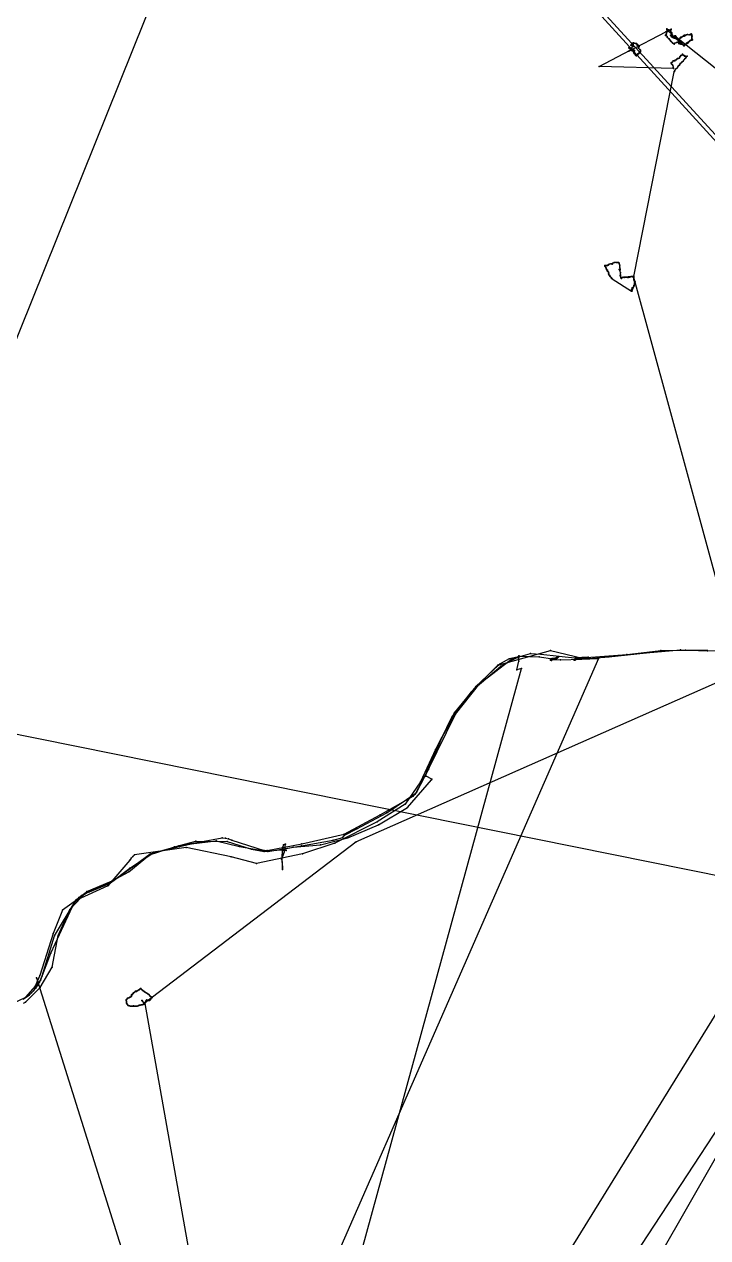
# Model space of a CAD drawing. Header units: metres. Extents: x 533996 to 558759, y 1823984 to 1869097.
# Drawn here: x 545317 to 549386, y 1834708 to 1841933 of the extents above; entities that cross this region are included whole.
import ezdxf

# ---------------------------------------------------------------- set-up
doc = ezdxf.new("R2010")
doc.units = ezdxf.units.M
doc.header["$MEASUREMENT"] = 0
doc.layers.add('Unknown Line Type', color=7, linetype='Continuous')
doc.layers.add('Unknown Point Feature', color=7, linetype='Continuous')

msp = doc.modelspace()

# ---------------------------------------------------------------- linework, layer by layer
at = {"layer": 'Unknown Line Type', "color": 4, "true_color": 0x00ffff}
for points in [[(539005.1, 1852659.7, 613), (551571.7, 1838939.3, 400.5), (551574.2, 1838941.7, 397.6), (551572.4, 1838925.2, 402.9), (551570.4, 1838926.6, 403.9), (551564.1, 1838880.3, 459.2), (551568.9, 1838915.5, 424.6), (551571.4, 1838918.5, 423.6), (548580.4, 1846459.8, 461.1)], [(551357.7, 1839129.4, 400), (539007.3, 1852656.4, 604.8)], [(548045.7, 1846963.5, 480.3), (543125.2, 1834730.5, 210.2)], [(550568.5, 1834482.3, 528.4), (548944.3, 1840433.2, 439.5), (548945, 1840431.1, 440.4), (548944.2, 1840430.1, 442.3), (548941.5, 1840430.3, 443.8), (548938.2, 1840429.1, 443.3), (548936.9, 1840430, 443.8), (548929.9, 1840431.1, 444.3), (548925.9, 1840429.9, 444.3), (548919.3, 1840428.3, 444.3), (548920.5, 1840427, 443.3), (548919.9, 1840429.7, 442.3), (548913.3, 1840429.3, 442.3), (548910.4, 1840425.9, 443.3), (548910.1, 1840424.4, 442.8), (548913, 1840425.2, 442.8), (548905.9, 1840427.8, 441.9), (548900.7, 1840427.3, 440.4), (548894.7, 1840426.2, 439.9), (548890.3, 1840427, 440.4), (548887.8, 1840424.7, 438.5), (548888.1, 1840425.1, 438), (548888.3, 1840425, 440.4), (548881.6, 1840426.8, 440.4), (548876.9, 1840424.9, 440.4), (548870.6, 1840423.3, 439.5), (548871.9, 1840419.8, 441.9), (548867.8, 1840423.5, 439.5), (548869.2, 1840426, 439.9), (548867.2, 1840432.6, 440.4), (548865.6, 1840435.6, 440.4), (548864.4, 1840435.1, 439), (548865.1, 1840436.5, 438), (548867.3, 1840441.7, 439.9), (548867.5, 1840452.6, 440.4), (548866.5, 1840455.2, 440.9), (548863, 1840467, 440.9), (548863.2, 1840467.7, 441.4), (548864.5, 1840471.5, 442.8), (548859.3, 1840472.1, 442.3), (548864.4, 1840473.9, 442.3), (548863.1, 1840483.5, 443.8), (548862, 1840494.5, 445.2), (548861, 1840503.1, 445.2), (548859.4, 1840509.5, 443.8), (548857.6, 1840511.4, 444.3), (548853.4, 1840511.6, 441.9), (548854.6, 1840512.3, 441.9), (548854.2, 1840513.6, 440.9), (548850.6, 1840514.5, 439.9), (548842.9, 1840514.5, 439.5), (548841, 1840514.4, 439.5), (548831.3, 1840515.1, 439), (548829.5, 1840514.2, 438), (548820.4, 1840510.9, 436.6), (548815.7, 1840505.8, 435.6), (548816, 1840505.4, 436.1), (548818.2, 1840505.5, 436.6), (548812.5, 1840505.6, 437.1), (548809.2, 1840505.8, 437.5), (548798.4, 1840504.3, 437.5), (548796.3, 1840502.7, 438), (548793.6, 1840500.8, 438.5), (548792.3, 1840499, 436.1), (548789.9, 1840496.5, 435.6), (548782.9, 1840495.6, 429.9), (548779.4, 1840496.7, 430.3), (548775.7, 1840493.4, 430.3), (548773.6, 1840493, 427.4), (548773.9, 1840494.4, 427.4), (548773.4, 1840496, 425.5), (548774.8, 1840490.6, 425), (548778.5, 1840485.5, 426), (548780.9, 1840480.5, 427), (548781.4, 1840476, 427.4), (548785.9, 1840470.9, 427.9), (548789.1, 1840467.9, 427.4), (548788.1, 1840468, 429.9), (548786.6, 1840465.2, 430.3), (548786.8, 1840465.1, 430.3), (548791, 1840461.4, 431.3), (548794.8, 1840457.4, 429.4), (548797.2, 1840450.4, 429.9), (548795.9, 1840446.6, 426.5), (548797.1, 1840443.5, 426.5), (548800, 1840438.8, 426.5), (548802.2, 1840437.5, 424.6), (548802.1, 1840433.9, 425), (548804.5, 1840431.3, 424.6), (548810.6, 1840423.5, 425), (548811, 1840423.2, 424.6), (548810.9, 1840423.1, 427), (548813.2, 1840423, 429.4), (548810.7, 1840423.9, 432.2), (548812.6, 1840421.9, 430.3), (548813.4, 1840421.5, 430.3), (548816.6, 1840417.4, 429.4), (548816.1, 1840417.2, 429.4), (548933, 1840343.7, 415.9), (548931.5, 1840342.9, 421.2), (548934.6, 1840343.3, 421.2), (548936.1, 1840346.1, 424.1), (548932.9, 1840353.6, 425), (548935, 1840354.7, 429.9), (548938.1, 1840356.5, 429.4), (548937.8, 1840362.4, 429.4), (548935.3, 1840363.8, 429.9), (548938.7, 1840360.1, 429.9), (548942.4, 1840363.8, 430.8), (548944, 1840368.5, 433.2), (548947, 1840375.2, 433.7), (548945.4, 1840377.4, 434.2), (548948.2, 1840380.2, 434.2), (548950.8, 1840386.6, 434.6), (548951.6, 1840390.7, 435.1), (548950.8, 1840392.6, 435.1), (548953.6, 1840398.8, 436.6), (548949.2, 1840403.5, 437.5), (548949.2, 1840403.1, 437.5), (548948.8, 1840406, 439), (548946.8, 1840410.8, 438.5), (548946.9, 1840418.9, 438), (548946.9, 1840426.2, 439.5), (548943.9, 1840430.6, 439.5), (548946, 1840430.8, 438), (549187, 1841649.8, 545.2), (549187, 1841652.4, 545.7), (549190.7, 1841655.9, 545.2), (549190.2, 1841657.6, 546.2), (549194.9, 1841665.1, 544.7), (549205, 1841676.1, 543.8), (549212.3, 1841684.5, 543.3), (549217.6, 1841690.2, 542.8), (549218.3, 1841691.4, 542.8), (549219.3, 1841693.8, 544.2), (549222.7, 1841699, 544.2), (549229.5, 1841705.3, 540.9), (549232.9, 1841709.1, 539.9), (549238.9, 1841713.4, 539.4), (549251.7, 1841728.2, 543.3), (549255.6, 1841732.1, 543.8), (549263.9, 1841742.6, 542.3), (549264, 1841743.1, 543.3), (549257.7, 1841740.4, 542.8), (549253.6, 1841743.2, 544.7), (549247.5, 1841743.8, 547.1), (549245.8, 1841746.3, 548.1), (549245.9, 1841747.4, 548.1), (549241.2, 1841748.4, 548.6), (549235.1, 1841755, 551.5), (549232.6, 1841749.1, 550.5), (549226.7, 1841747.1, 552.4), (549221.7, 1841741.2, 551), (549219.3, 1841738.8, 551), (549219.6, 1841737.2, 553.4), (549215.7, 1841730.6, 552.9), (549210.7, 1841729.9, 551), (549206.5, 1841729, 553.4), (549203.9, 1841726.2, 554.3), (549201.3, 1841725, 553.9), (549197.6, 1841720.4, 553.4), (549192.8, 1841718.4, 552.9), (549189.5, 1841715.1, 552.9), (549187, 1841716, 552.4), (549180.9, 1841714.2, 550.5), (549174.5, 1841706.8, 551), (549167.6, 1841702.8, 551), (549169, 1841700.8, 551.5), (549171.1, 1841697.4, 550.5), (549174.6, 1841692.3, 549.5), (549177.9, 1841686.3, 548.6), (549180.2, 1841678.2, 548.1), (549179.6, 1841678.1, 550), (549180.8, 1841675.5, 548.6), (549181.3, 1841671.8, 547.1), (549181.3, 1841668.6, 546.7), (549181.2, 1841669.1, 547.6), (548740.5, 1841681.3, 444.8), (548924.4, 1841777.6, 520.2), (548926.8, 1841779.1, 523.1), (548926.5, 1841778.7, 521.2), (548925.2, 1841780.4, 520.2), (548927.4, 1841782.3, 520.2), (548927.9, 1841782.9, 518.3), (548928, 1841783.9, 519.7), (548927.9, 1841780.4, 519.2), (548928.4, 1841782.3, 521.7), (548928.4, 1841783.4, 523.1), (548928.3, 1841777.7, 524.5), (548927.9, 1841781.7, 524.1), (548925.7, 1841791.1, 519.2), (548922.4, 1841792.6, 518.3), (548919.1, 1841793.9, 516.8), (548917.1, 1841793, 519.2), (548917.1, 1841792, 519.2), (548918, 1841790.8, 519.7), (548919, 1841790.7, 519.7), (548923.8, 1841788.4, 516.8), (548925.8, 1841789.2, 516.4), (548929.7, 1841791.3, 515.4), (548933.4, 1841793.1, 516.4), (548935.9, 1841798.1, 517.8), (548938.2, 1841799.5, 519.7), (548941.1, 1841800.2, 521.2), (548940.3, 1841807.1, 524.5), (548941.4, 1841810.4, 526.5), (548941.3, 1841811.9, 526), (548938.4, 1841818, 524.1), (548935.7, 1841819.3, 523.1), (548934.5, 1841819.4, 523.1), (548929.1, 1841809.7, 524.1), (548927.8, 1841807.5, 524.5), (548928.7, 1841807.9, 524.5), (548929.6, 1841808.7, 526.5), (548930.6, 1841808.8, 526.9), (548931.2, 1841808.9, 526.9), (548932.7, 1841811.2, 526.9), (548933.4, 1841814.9, 526.9), (548933.4, 1841815.5, 527.9), (548937.7, 1841819.1, 526.9), (548940.6, 1841817, 526.9), (548941.8, 1841820.6, 526), (548943.7, 1841821.5, 525.5), (548947.8, 1841820.1, 525.5), (548955.7, 1841818.3, 526), (548957.6, 1841818.4, 527.4), (548961.1, 1841818.6, 526.5), (548963.5, 1841814.4, 526.5), (548963.4, 1841816, 526.9), (548965.6, 1841807.4, 526.9), (548966.6, 1841809, 527.9), (548970.6, 1841809.6, 527.4), (548978.1, 1841805, 528.4), (548977.6, 1841801.8, 526), (548977.6, 1841801.3, 526.5), (548978.6, 1841799.8, 526.9), (548973, 1841794.8, 526.9), (548973.3, 1841792.9, 528.9), (548973.1, 1841790.7, 528.4), (548973.4, 1841790.3, 528.9), (548973.4, 1841790.5, 530.3), (548981.3, 1841782.2, 529.8), (548985.1, 1841777.9, 530.3), (548985, 1841774, 529.8), (548986.3, 1841772.3, 530.8), (548985.7, 1841770, 530.8), (548981, 1841762.9, 529.8), (548979, 1841765.4, 530.8), (548978.6, 1841766.2, 531.8), (548977.6, 1841762.4, 530.8), (548973.5, 1841757.3, 529.8), (548970.1, 1841756.6, 530.3), (548969.7, 1841756, 531.3), (548968.1, 1841751.9, 530.3), (548967.4, 1841751.2, 530.3), (548965.9, 1841749.6, 529.3), (548960.5, 1841752.2, 528.4), (548961.2, 1841750.2, 530.8), (548960.9, 1841744.9, 531.3), (548956.9, 1841746.9, 530.8), (548953.9, 1841752.7, 528.9), (548948.2, 1841758, 526.5), (548947.2, 1841762.3, 525), (548946.6, 1841762.4, 524.1), (548949.5, 1841766.1, 521.7), (548947.7, 1841767, 521.2), (548944.7, 1841768.6, 520.2), (548943.8, 1841772.1, 518.3), (548948.5, 1841771.6, 518.3), (548949.6, 1841777.3, 524.1), (548948.4, 1841778.7, 524.1), (548942.4, 1841781.6, 522.1), (548939.4, 1841778.7, 521.2), (548936.5, 1841775.6, 521.2), (548935.3, 1841776.9, 520.7), (548935, 1841776.4, 518.3), (548937.6, 1841776.3, 519.2), (548934.4, 1841779.5, 517.8), (548931.5, 1841781.3, 516.4), (548929.9, 1841781.3, 515.9), (548920.9, 1841777.4, 516.8), (548916.5, 1841772.2, 517.3), (549136.4, 1841887.7, 537.5), (549145.7, 1841893.2, 550), (549148.3, 1841892.6, 551.9), (549152.3, 1841891.7, 556.7), (549162.8, 1841884.5, 561.5), (549162.7, 1841883.9, 561.1), (549165.2, 1841881.4, 563.5), (549167.8, 1841880.5, 567.3), (549172.5, 1841875.5, 571.2), (549174.3, 1841866.3, 569.7), (549165.1, 1841868.5, 558.7), (549167.8, 1841864.5, 558.7), (549169, 1841861.8, 559.1), (549170.8, 1841858.6, 559.1), (549178.4, 1841853.6, 558.7), (549183.6, 1841851.7, 557.7), (549186.1, 1841849.6, 556.7), (549186.7, 1841849.3, 556.7), (549189.8, 1841849.5, 556.3), (549198.9, 1841845.5, 552.9), (549202.3, 1841844.2, 552.4), (549203.7, 1841842.1, 551.9), (549207.6, 1841842.5, 550.5), (549206.5, 1841839.3, 549.5), (549211.4, 1841834.3, 548.6), (549216.8, 1841826.7, 551), (549220, 1841822.8, 551.5), (549220.8, 1841822.2, 552.4), (549220.8, 1841822.6, 551.9), (549217.1, 1841819.4, 552.9), (549214.5, 1841817.3, 553.9), (549216.6, 1841815.9, 557.2), (549216.8, 1841816.2, 556.7), (549216.5, 1841817.6, 556.7), (549211.9, 1841823.3, 555.3), (549210.2, 1841824.3, 556.7), (549207.8, 1841825.3, 558.2), (549200.5, 1841825.2, 555.8), (549190.7, 1841820.1, 555.8), (549186.2, 1841816.6, 558.2), (549186.2, 1841816.1, 558.2), (549186.1, 1841814.4, 560.6), (549185.8, 1841816.7, 559.1), (549178.3, 1841820.8, 559.1), (549173.4, 1841825.1, 559.6), (549168, 1841830.5, 560.6), (549166.2, 1841833.1, 561.5), (549163.9, 1841835.1, 561.1), (549163.2, 1841839, 561.1), (549156.3, 1841846.5, 560.1), (549154.7, 1841845.5, 560.6), (549153.3, 1841847.5, 561.5), (549144.8, 1841856, 559.6), (549144.5, 1841856.5, 559.6), (549144.9, 1841859.7, 558.7), (549137.6, 1841866, 558.7), (549135.2, 1841867.1, 559.1), (549134.2, 1841866.7, 559.1), (549138.2, 1841865.4, 560.1), (549137.8, 1841866.1, 562.5), (549137, 1841868.6, 561.1), (549137.9, 1841867.2, 560.6), (549138.6, 1841873.6, 562), (549139.7, 1841875.3, 563), (549143, 1841886.2, 563.5), (549145.1, 1841893.2, 561.1), (549142.9, 1841898.8, 559.6), (549141.7, 1841903.5, 559.6), (549143.2, 1841906.1, 560.1), (549153.5, 1841898.8, 559.1), (549158.9, 1841894.7, 559.6), (549168.7, 1841901.5, 560.1), (549168.3, 1841903, 561.5), (549165.8, 1841902, 562), (549164.7, 1841899.8, 562.5), (549167.2, 1841891, 563.5), (549167.5, 1841883.9, 564.4), (549171.6, 1841881.7, 564.4), (549173.1, 1841871.5, 564), (549180.9, 1841862.4, 562.5), (549208.5, 1841840.1, 562.5), (549208.1, 1841842.8, 550), (549208.8, 1841842.9, 550), (549214.4, 1841843.9, 550), (549221.6, 1841851, 548.1), (549222.5, 1841851.2, 546.7), (549225.4, 1841852.9, 544.7), (549226.3, 1841855.4, 543.8), (549229.9, 1841855.8, 543.8), (549233.5, 1841858.3, 542.8), (549239.5, 1841862.5, 541.8), (549244.2, 1841866.2, 539.9), (549247.8, 1841865.5, 537.5), (549246.7, 1841865.7, 537), (549244.6, 1841865.9, 537), (549244.9, 1841861.7, 537.5), (549242.6, 1841862.1, 538), (549246.7, 1841864.7, 537.5), (549247, 1841867.3, 537.5), (549248, 1841867, 538.5), (549249, 1841866.2, 539.9), (549253.5, 1841866.8, 538.5), (549254.9, 1841868, 537), (549257.2, 1841870.1, 536.5), (549265.4, 1841871, 535.1), (549275.1, 1841870.8, 532.7), (549280.4, 1841871.6, 529.8), (549285.1, 1841870.4, 527.4), (549285.8, 1841872.2, 524.5), (549286.6, 1841871.7, 524.1), (549286.3, 1841871.2, 523.1), (549287.2, 1841871.7, 521.7), (549287, 1841871.8, 523.1), (549285.8, 1841874.4, 524.5), (549284.7, 1841873.2, 528.4), (549287.6, 1841875.8, 528.9), (549288.8, 1841874.8, 528.4), (549286.7, 1841871.2, 528.4), (549290.3, 1841869.3, 525.5), (549290.8, 1841867.3, 525), (549293.1, 1841862.7, 523.6), (549291.8, 1841858.7, 524.5), (549291.8, 1841865.9, 522.1), (549292.1, 1841860.9, 523.6), (549291.1, 1841856.7, 524.5), (549290.7, 1841850.1, 525), (549291.4, 1841844.7, 524.5), (549293.6, 1841843.9, 522.1), (549293.5, 1841839.8, 524.1), (549294.7, 1841839.8, 525), (549295.8, 1841839.7, 525), (549290.9, 1841838.9, 523.1), (549287.7, 1841838.2, 522.6), (549283.8, 1841835.7, 525.5), (549285.2, 1841837.5, 525.5), (549282.3, 1841835.9, 526), (549277.1, 1841832.6, 527.4), (549272.7, 1841828.1, 528.9), (549269, 1841826.6, 528.9), (549268.5, 1841823.1, 529.8), (549264.7, 1841821.7, 532.7), (549264.2, 1841821.6, 535.1), (549262.6, 1841819.1, 537), (549261.7, 1841820.2, 538.5), (549259.8, 1841819.6, 538), (549257.9, 1841816.3, 539), (549254.4, 1841814.4, 539.4), (549249.7, 1841811.3, 541.8), (549248.3, 1841806.7, 542.8), (549248.4, 1841806.5, 542.3), (549246.9, 1841806.8, 547.1), (549247.2, 1841807.1, 541.8), (549246.3, 1841804.9, 541.8), (549244.1, 1841805.1, 542.8), (549242.6, 1841805.6, 542.3), (549241.3, 1841808.1, 543.8), (549240.3, 1841809.4, 544.2), (549237.9, 1841812.4, 544.7), (549234.9, 1841813.9, 545.2), (549229.2, 1841813.4, 548.1), (549224.9, 1841814.2, 549.5), (549224.6, 1841816.6, 550.5), (549225.3, 1841816.5, 551.5), (549228.6, 1841814.8, 550), (549229.4, 1841818.8, 549), (549230.6, 1841820.8, 548.1), (549229.7, 1841821.7, 548.6), (549228.4, 1841822, 548.1), (549230.4, 1841821.7, 547.1), (549230.1, 1841821.8, 547.1), (549227.4, 1841822.9, 546.2), (549226.5, 1841823.5, 546.2), (549225.7, 1841821.5, 548.1), (549227.7, 1841824.8, 548.6), (549226.9, 1841825.8, 550), (549228, 1841823.7, 547.6), (549227.1, 1841825.5, 548.6), (549225.5, 1841828.1, 549.5), (549224.1, 1841830.2, 550), (549220.1, 1841836.1, 550), (549219.5, 1841837, 550), (549218.7, 1841840.2, 549.5), (549212.2, 1841844, 549.5), (549206.7, 1841844.4, 549), (549198.7, 1841849.1, 550), (549198.2, 1841851.9, 550.5), (549196.5, 1841854.8, 550.5), (549197, 1841857.2, 550.5), (549193.5, 1841863.1, 551), (549189.6, 1841864.9, 551.5), (552833.4, 1838973.1, 520.7)], [(543659.7, 1826531.5, 228.4), (551987.8, 1839237, 419.3)], [(546778.8, 1831740.3, 390.4), (551345.7, 1839130.1, 390.9)], [(551586.7, 1838947.5, 405.8), (544611.8, 1826764, 290.9)], [(551577.7, 1838955.8, 409.7), (547288.5, 1837062.9, 342.9), (547291.2, 1837062.8, 340.9), (546037.6, 1836108.5, 303.4), (546040.4, 1836117, 303.9), (546047, 1836123.2, 304.4), (546055.8, 1836121.1, 304.9), (546061.4, 1836120.2, 305.4), (546069.5, 1836129.4, 306.3), (546078.2, 1836137.3, 310.6), (546067.5, 1836144.9, 312.6), (546059.6, 1836153, 311.6), (546046.7, 1836163.9, 309.7), (546038.8, 1836168.2, 310.6), (546030.9, 1836173.8, 307.8), (546020.7, 1836182.3, 305.8), (546011.1, 1836191.2, 306.8), (546005.1, 1836187, 306.3), (545992.9, 1836179.2, 301.5), (545984.4, 1836174.2, 302), (545973.3, 1836170.1, 301), (545965.2, 1836164.6, 300.1), (545962.5, 1836160.6, 298.6), (545958.8, 1836156.7, 296.7), (545954.8, 1836147, 297.2), (545951.4, 1836142, 294.8), (545943.5, 1836138.3, 294.3), (545938.4, 1836136, 294.3), (545931.8, 1836133.2, 292.4), (545926.8, 1836128.3, 290.9), (545924.1, 1836122.2, 289), (545925.6, 1836113.9, 289), (545925.5, 1836104.8, 289), (545928.7, 1836098.5, 289.5), (545933.1, 1836091.9, 290.9), (545940.4, 1836088.7, 290.9), (545949.7, 1836085.6, 293.8), (545958.7, 1836086.2, 293.3), (545967.9, 1836087.8, 295.3), (545975.9, 1836087, 295.7), (545982.8, 1836086.5, 297.2), (545986.2, 1836086.9, 297.2), (545994.8, 1836088.2, 298.6), (546001, 1836091.5, 300.1), (546006.9, 1836093, 301), (546012.4, 1836093.7, 303), (546019.3, 1836095, 304.9), (546030.1, 1836098.8, 305.8), (546034.4, 1836102, 307.3), (546035.3, 1836101.8, 307.3), (546016.5, 1836120.1, 306.8), (546018.4, 1836119.9, 309.2), (546018.6, 1836117.5, 309.2), (546027.5, 1836106.5, 312.6), (546034.1, 1836101.5, 314), (546034.2, 1836107.5, 298.1), (546036.9, 1836106.9, 313), (546039.7, 1836112.7, 313), (546043.4, 1836120.9, 315), (546054.8, 1836121.1, 315.5), (546063.9, 1836121.7, 315.9), (546068, 1836126, 315.9), (546076.8, 1836136.6, 314), (546067.1, 1836145.1, 314), (546053.5, 1836157.6, 315), (546033, 1836171.3, 313), (546021.6, 1836180.4, 311.6), (546008.8, 1836191.7, 312.1), (546000.8, 1836183.3, 308.2), (545989, 1836177.4, 304.9), (545980, 1836175.4, 304.4), (545972, 1836168.4, 302.5), (545965, 1836162.7, 302), (545955.9, 1836153.7, 301), (545954.1, 1836145.6, 299.1), (545947.1, 1836140.3, 295.7), (545945.5, 1836140, 295.3), (545942.4, 1836137.6, 295.7), (545931.8, 1836132.4, 293.8), (545923.1, 1836123.7, 291.4), (545923.5, 1836120.1, 290.5), (545925.7, 1836108.5, 289), (545927.6, 1836099.8, 288.5), (545935, 1836091.2, 289.5), (545943.5, 1836087.9, 290), (545955, 1836085.8, 293.8), (545964.3, 1836087.4, 293.3), (545973.8, 1836086.9, 293.3), (545981.9, 1836086.9, 294.3), (545988.5, 1836087.4, 294.8), (545998.4, 1836090.7, 296.7), (546006.8, 1836092.9, 300.1), (546015.5, 1836093.5, 302.5), (546023.7, 1836096.4, 306.3), (546032.3, 1836099.8, 308.2), (546034.1, 1836102.5, 309.2), (546758.1, 1832023.5, 300.1)], [(545231.4, 1836094.8, 284.7), (545326.4, 1836140.9, 288), (545414.1, 1836238.9, 291.9), (545475.8, 1836401.6, 294.3), (545604.9, 1836680.4, 300.5), (545663, 1836746.7, 302), (545674.7, 1836753.9, 302.5), (545686, 1836759.8, 302.5), (545696.3, 1836764.5, 303), (545705.6, 1836768.2, 303), (545825.2, 1836817.4, 304.4), (545946.2, 1836908, 308.2), (546088, 1837000.5, 310.6), (546311.2, 1837053.1, 316.9), (546459.6, 1837070.4, 322.7), (546598.2, 1837036.4, 329.4), (546767.4, 1837006.4, 335.2), (546967.8, 1837041.3, 340.4), (547155.5, 1837074.4, 346.7), (547214.1, 1837090.3, 350.1), (547223.2, 1837105.5, 353.9), (547296, 1837143.1, 352), (547474.7, 1837238.1, 352.9), (547647.9, 1837354.9, 352.5), (547720.8, 1837493.5, 352.5), (547883.7, 1837825, 354.9), (548029.4, 1838007, 358.2), (548218.8, 1838155.3, 366.4), (548331.7, 1838187.1, 367.4), (548393.2, 1838182.1, 369.8), (548610.1, 1838158.1, 374.6), (548903.3, 1838179.8, 383.7), (549105.7, 1838203.6, 390.4), (549254, 1838206.1, 394.8), (549386.5, 1838205.6, 397.2)], [(545312.5, 1836103.4, 303.9), (545323.2, 1836111, 304.4), (545411.3, 1836196.7, 308.2), (545482, 1836318.7, 310.6), (545519.1, 1836506.8, 312.1), (545587.5, 1836662.8, 319.3), (545688.5, 1836769.6, 325.5), (545839.5, 1836832, 331.8), (545939.6, 1836885.9, 339.5), (546063.3, 1836987.1, 346.2), (546210.7, 1837034.9, 348.6), (546339.1, 1837069.5, 350.1), (546524.2, 1837067.8, 352), (546670.4, 1837020.9, 354.9), (546745.1, 1837008.1, 356.3), (546838, 1837018.1, 358.2), (546876.5, 1837014.1, 356.8), (546855.1, 1837023.2, 356.8), (546857.6, 1837023.1, 355.8), (546859.1, 1837033.5, 355.3), (546860, 1837047.1, 356.3), (546871.3, 1837050.7, 356.3), (546870.7, 1837050.1, 356.3), (546863.2, 1837002.8, 356.3), (546848.7, 1836961.9, 356.8), (546852, 1836946.4, 356.3), (546854.9, 1836899.7, 356.3), (546852.4, 1836979.6, 354.4), (546855.6, 1837033.4, 355.3), (546852.4, 1837020.4, 351), (546854.8, 1837020, 351.5), (546859.5, 1837021.7, 352), (546918.3, 1837032.9, 352.9), (547079.5, 1837047.8, 352), (547242.7, 1837088.9, 350.5), (547426.7, 1837166.4, 348.1), (547597.8, 1837269.7, 348.6), (547741.3, 1837433.8, 350.1), (547743, 1837438.6, 350.1), (547710, 1837455.4, 351.5), (547706, 1837456.9, 351.5), (547720.2, 1837501.6, 351.5), (547775.9, 1837627.2, 351.5), (547861.5, 1837808, 351.5), (547979.1, 1837958.2, 351), (548137.2, 1838116.3, 352), (548450.6, 1838204.4, 355.8), (548639.7, 1838158.2, 355.8), (548678.7, 1838159.6, 355.8), (548681.8, 1838160.1, 355.3), (548674, 1838164.8, 355.8), (548597.9, 1838160.1, 385.1), (548592.9, 1838146, 381.8), (548597.9, 1838148.3, 379.4), (548601.2, 1838154.3, 379.9), (548600.8, 1838161.7, 381.3), (548596.9, 1838152.5, 381.3), (548594.4, 1838150.5, 383.2), (548593.7, 1838146.2, 379.4), (548590.7, 1838146.2, 374.6), (548595.7, 1838148.2, 375), (548601.5, 1838154.3, 374.6), (548650.3, 1838155, 376.5), (548796.5, 1838166.9, 383.2), (549020.3, 1838190.5, 388), (549223.6, 1838208.6, 392.8), (549385.3, 1838202.1, 394.3), (549598.7, 1838207.6, 393.3)], [(545311, 1836127.7, 341.9), (545328.5, 1836139.6, 342.4), (545345.2, 1836152.8, 342.9), (545359.5, 1836165.1, 342.4), (545372.2, 1836178.1, 341.9), (545385.1, 1836193.9, 341.9), (545396.7, 1836210.8, 341.9), (545407.1, 1836229.1, 341.9), (545416.2, 1836248, 341.9), (545423.7, 1836267.5, 341.4), (545496.7, 1836505.1, 334.7), (545625.6, 1836719.9, 336.6), (545641.1, 1836733.4, 337.6), (545657.8, 1836745.6, 338), (545675.9, 1836756.5, 339), (545830.2, 1836819.9, 344.8), (545939.6, 1836901.1, 350.5), (546067.3, 1836992.7, 357.3), (546237.2, 1837041, 363.5), (546495, 1837087.9, 373.1), (546514, 1837087, 374.1), (546533.4, 1837082.8, 374.6), (546552.5, 1837075.6, 375), (546744.4, 1837012.9, 381.3), (546763.4, 1837012.6, 382.3), (546968.5, 1837052.2, 388.5), (547221.1, 1837109.6, 393.3), (547435.9, 1837225.2, 400), (547631.6, 1837336.3, 405.8), (547643.2, 1837349, 406.3), (547654.1, 1837362.7, 405.8), (547724, 1837494.8, 404.9), (547802.4, 1837684.2, 403.9), (547879.8, 1837827.9, 403.9), (548001.4, 1837982.3, 400.5), (548153.7, 1838111.7, 395.2), (548265.5, 1838170, 392.8), (548381.6, 1838165.6, 389.5), (548463.2, 1838154.9, 389.5), (548478.8, 1838154.5, 390.4), (548482.8, 1838155.3, 390.9), (548486.3, 1838156.5, 391.4), (548489.2, 1838158.3, 391.4), (548491.8, 1838160.3, 392.4), (548494, 1838162.4, 392.8), (548495.7, 1838164.6, 393.3), (548497, 1838166.5, 394.3), (548470.1, 1838157, 390.4), (548460.2, 1838156.6, 379.4), (548454.8, 1838154.9, 374.1), (548455.2, 1838154.8, 372.6), (548455.4, 1838154.3, 373.1), (548456.7, 1838153.4, 373.1), (548453.5, 1838151.3, 373.6), (548456.1, 1838152.7, 374.1), (548455.2, 1838152.5, 372.6), (548454.1, 1838151.4, 372.6), (548455, 1838149.8, 370.7), (548455.7, 1838151.1, 370.2), (548455.5, 1838149.5, 367.8), (548457.9, 1838148.5, 368.8), (548456.6, 1838148.1, 365.4), (548456.4, 1838147.1, 363.5), (548455.2, 1838145.9, 363), (548455.6, 1838144, 361.6), (548455.2, 1838147.6, 363), (548454.7, 1838147.9, 364), (548453.9, 1838146.1, 364.5), (548455.4, 1838145.6, 365.9), (548453.6, 1838147.4, 365.9), (548453.3, 1838147.1, 366.9), (548452.8, 1838147.8, 367.8), (548453.1, 1838147.1, 368.8), (548453.2, 1838147.6, 369.8), (548452.2, 1838146.9, 371.2), (548451.9, 1838148.1, 371.7), (548451.8, 1838148.7, 371.7), (548449.7, 1838148.3, 370.2), (548449.4, 1838148.7, 371.7), (548450.6, 1838149.7, 371.7), (548450.4, 1838150.7, 371.7), (548449.5, 1838149.3, 373.1), (548449.3, 1838147.8, 373.1), (548448.9, 1838147.3, 373.6), (548451.8, 1838148.6, 372.2), (548453.3, 1838152.4, 371.2), (548452.2, 1838153.3, 370.2), (548451.2, 1838152.1, 368.3), (548451.7, 1838150.8, 365.9), (548451.6, 1838152, 366.4), (548454.2, 1838150.7, 365.9), (548456.5, 1838150.6, 365.4), (548458.4, 1838150.7, 365.4), (548510.3, 1838148.8, 366.4), (548635, 1838153.3, 372.2), (548736.5, 1838156.9, 377.5), (543640.9, 1826533.2, 215.5)], [(546613.9, 1832035.1, 382.3), (548277.1, 1838097.5, 378.4), (548249.4, 1838089.9, 376), (548260.4, 1838140.9, 371.7), (548259.9, 1838157.9, 371.2), (548260.1, 1838167.6, 369.8), (548260.6, 1838164.8, 368.8), (548261.7, 1838172.5, 367.8), (548261.9, 1838166.9, 368.8), (548204.7, 1838155.4, 368.3), (548149.9, 1838124.9, 371.7), (548140.1, 1838116.1, 371.7), (548004.9, 1837989.5, 373.6), (547877.6, 1837834.9, 374.1), (547765.9, 1837614.7, 373.1), (547676.8, 1837422.1, 371.2), (547584.7, 1837290, 370.2), (547418.7, 1837183.5, 370.2), (547165.6, 1837057.6, 370.7), (546973.4, 1836994, 370.2), (546699.4, 1836935.6, 369.8), (546549.2, 1836975.9, 370.2), (546280.4, 1837030.3, 369.8), (545972.3, 1836988.4, 368.3), (545962.6, 1836977.9, 368.3), (545953.3, 1836966.8, 367.8), (545944.7, 1836955.1, 367.8), (545814.9, 1836802.6, 362.5), (545628.5, 1836718, 360.6), (545543.8, 1836657.3, 358.7), (545489.4, 1836519.1, 354.9), (545409.8, 1836269.8, 347.6), (545379.9, 1836201.4, 343.3), (545394.3, 1836224, 325.5), (545394.6, 1836244.8, 318.3), (545391.2, 1836250.8, 315.9), (545389, 1836254.4, 314.5), (546770.1, 1831855.4, 380.8)], [(543580, 1838047.3, 365), (558149.5, 1835108.5, 301)]]:
    msp.add_polyline3d(points, dxfattribs=at)
at = {"layer": 'Unknown Point Feature'}
for p in [(549136.4, 1841887.7, 537.5), (549141.7, 1841903.5, 559.6), (549142.9, 1841898.8, 559.6), (549143.2, 1841906.1, 560.1), (549145.1, 1841893.2, 561.1), (549145.7, 1841893.2, 550), (549148.3, 1841892.6, 551.9), (549152.3, 1841891.7, 556.7), (549153.5, 1841898.8, 559.1), (549158.9, 1841894.7, 559.6), (549164.7, 1841899.8, 562.5), (549165.8, 1841902, 562), (549167.2, 1841891, 563.5), (549168.3, 1841903, 561.5), (549168.7, 1841901.5, 560.1), (548933.4, 1841815.5, 527.9), (548933.4, 1841814.9, 526.9), (548934.5, 1841819.4, 523.1), (548935.7, 1841819.3, 523.1), (548937.7, 1841819.1, 526.9), (548938.4, 1841818, 524.1), (548940.6, 1841817, 526.9), (548941.8, 1841820.6, 526), (548943.7, 1841821.5, 525.5), (548947.8, 1841820.1, 525.5), (548955.7, 1841818.3, 526), (548957.6, 1841818.4, 527.4), (548961.1, 1841818.6, 526.5), (548963.4, 1841816, 526.9), (549134.2, 1841866.7, 559.1), (549135.2, 1841867.1, 559.1), (549137, 1841868.6, 561.1), (549137.6, 1841866, 558.7), (549137.8, 1841866.1, 562.5), (549137.9, 1841867.2, 560.6), (549138.2, 1841865.4, 560.1), (549138.6, 1841873.6, 562), (549139.7, 1841875.3, 563), (549143, 1841886.2, 563.5), (549144.5, 1841856.5, 559.6), (549144.8, 1841856, 559.6), (549144.9, 1841859.7, 558.7), (549153.3, 1841847.5, 561.5), (549154.7, 1841845.5, 560.6), (549156.3, 1841846.5, 560.1), (549162.7, 1841883.9, 561.1), (549162.8, 1841884.5, 561.5), (549163.2, 1841839, 561.1), (549163.9, 1841835.1, 561.1), (549165.1, 1841868.5, 558.7), (549165.2, 1841881.4, 563.5), (549166.2, 1841833.1, 561.5), (549167.5, 1841883.9, 564.4), (549167.8, 1841880.5, 567.3), (549167.8, 1841864.5, 558.7), (549168, 1841830.5, 560.6), (549169, 1841861.8, 559.1), (549170.8, 1841858.6, 559.1), (549171.6, 1841881.7, 564.4), (549172.5, 1841875.5, 571.2), (549173.1, 1841871.5, 564), (549173.4, 1841825.1, 559.6), (549174.3, 1841866.3, 569.7), (549178.3, 1841820.8, 559.1), (549178.4, 1841853.6, 558.7), (549180.9, 1841862.4, 562.5), (549183.6, 1841851.7, 557.7), (549185.8, 1841816.7, 559.1), (549186.1, 1841849.6, 556.7), (549186.2, 1841816.6, 558.2), (549186.2, 1841816.1, 558.2), (549186.7, 1841849.3, 556.7), (549189.6, 1841864.9, 551.5), (549189.8, 1841849.5, 556.3), (549190.7, 1841820.1, 555.8), (549193.5, 1841863.1, 551), (549196.5, 1841854.8, 550.5), (549197, 1841857.2, 550.5), (549198.2, 1841851.9, 550.5), (549198.7, 1841849.1, 550), (549198.9, 1841845.5, 552.9), (549200.5, 1841825.2, 555.8), (549202.3, 1841844.2, 552.4), (549203.7, 1841842.1, 551.9), (549206.5, 1841839.3, 549.5), (549206.7, 1841844.4, 549), (549207.6, 1841842.5, 550.5), (549207.8, 1841825.3, 558.2), (549208.1, 1841842.8, 550), (549208.5, 1841840.1, 562.5), (549208.8, 1841842.9, 550), (549210.2, 1841824.3, 556.7), (549211.4, 1841834.3, 548.6), (549211.9, 1841823.3, 555.3), (549212.2, 1841844, 549.5), (549214.4, 1841843.9, 550), (549214.5, 1841817.3, 553.9), (549216.5, 1841817.6, 556.7), (549216.6, 1841815.9, 557.2), (549216.8, 1841826.7, 551), (549216.8, 1841816.2, 556.7), (549217.1, 1841819.4, 552.9), (549218.7, 1841840.2, 549.5), (549219.5, 1841837, 550), (549220, 1841822.8, 551.5), (549220.1, 1841836.1, 550), (549220.8, 1841822.6, 551.9), (549220.8, 1841822.2, 552.4), (549221.6, 1841851, 548.1), (549222.5, 1841851.2, 546.7), (549224.1, 1841830.2, 550), (549224.6, 1841816.6, 550.5), (549225.3, 1841816.5, 551.5), (549225.4, 1841852.9, 544.7), (549225.5, 1841828.1, 549.5), (549225.7, 1841821.5, 548.1), (549226.3, 1841855.4, 543.8), (549226.5, 1841823.5, 546.2), (549226.9, 1841825.8, 550), (549227.1, 1841825.5, 548.6), (549227.4, 1841822.9, 546.2), (549227.7, 1841824.8, 548.6), (549228, 1841823.7, 547.6), (549228.4, 1841822, 548.1), (549228.6, 1841814.8, 550), (549229.4, 1841818.8, 549), (549229.7, 1841821.7, 548.6), (549229.9, 1841855.8, 543.8), (549230.1, 1841821.8, 547.1), (549230.4, 1841821.7, 547.1), (549230.6, 1841820.8, 548.1), (549233.5, 1841858.3, 542.8), (549239.5, 1841862.5, 541.8), (549242.6, 1841862.1, 538), (549244.2, 1841866.2, 539.9), (549244.6, 1841865.9, 537), (549244.9, 1841861.7, 537.5), (549246.7, 1841865.7, 537), (549246.7, 1841864.7, 537.5), (549247, 1841867.3, 537.5), (549247.8, 1841865.5, 537.5), (549248, 1841867, 538.5), (549249, 1841866.2, 539.9), (549253.5, 1841866.8, 538.5), (549254.9, 1841868, 537), (549257.2, 1841870.1, 536.5), (549257.9, 1841816.3, 539), (549259.8, 1841819.6, 538), (549261.7, 1841820.2, 538.5), (549262.6, 1841819.1, 537), (549264.2, 1841821.6, 535.1), (549264.7, 1841821.7, 532.7), (549265.4, 1841871, 535.1), (549268.5, 1841823.1, 529.8), (549269, 1841826.6, 528.9), (549272.7, 1841828.1, 528.9), (549275.1, 1841870.8, 532.7), (549277.1, 1841832.6, 527.4), (549280.4, 1841871.6, 529.8), (549282.3, 1841835.9, 526), (549283.8, 1841835.7, 525.5), (549284.7, 1841873.2, 528.4), (549285.1, 1841870.4, 527.4), (549285.2, 1841837.5, 525.5), (549285.8, 1841874.4, 524.5), (549285.8, 1841872.2, 524.5), (549286.3, 1841871.2, 523.1), (549286.6, 1841871.7, 524.1), (549286.7, 1841871.2, 528.4), (549287, 1841871.8, 523.1), (549287.2, 1841871.7, 521.7), (549287.6, 1841875.8, 528.9), (549287.7, 1841838.2, 522.6), (549288.8, 1841874.8, 528.4), (549290.3, 1841869.3, 525.5), (549290.7, 1841850.1, 525), (549290.8, 1841867.3, 525), (549290.9, 1841838.9, 523.1), (549291.1, 1841856.7, 524.5), (549291.4, 1841844.7, 524.5), (549291.8, 1841865.9, 522.1), (549291.8, 1841858.7, 524.5), (549292.1, 1841860.9, 523.6), (549293.1, 1841862.7, 523.6), (549293.5, 1841839.8, 524.1), (549293.6, 1841843.9, 522.1), (549294.7, 1841839.8, 525), (549295.8, 1841839.7, 525), (548916.5, 1841772.2, 517.3), (548917.1, 1841793, 519.2), (548917.1, 1841792, 519.2), (548918, 1841790.8, 519.7), (548919, 1841790.7, 519.7), (548919.1, 1841793.9, 516.8), (548920.9, 1841777.4, 516.8), (548922.4, 1841792.6, 518.3), (548923.8, 1841788.4, 516.8), (548924.4, 1841777.6, 520.2), (548925.2, 1841780.4, 520.2), (548925.7, 1841791.1, 519.2), (548925.8, 1841789.2, 516.4), (548926.5, 1841778.7, 521.2), (548926.8, 1841779.1, 523.1), (548927.4, 1841782.3, 520.2), (548927.8, 1841807.5, 524.5), (548927.9, 1841782.9, 518.3), (548927.9, 1841781.7, 524.1), (548927.9, 1841780.4, 519.2), (548928, 1841783.9, 519.7), (548928.3, 1841777.7, 524.5), (548928.4, 1841783.4, 523.1), (548928.4, 1841782.3, 521.7), (548928.7, 1841807.9, 524.5), (548929.1, 1841809.7, 524.1), (548929.6, 1841808.7, 526.5), (548929.7, 1841791.3, 515.4), (548929.9, 1841781.3, 515.9), (548930.6, 1841808.8, 526.9), (548931.2, 1841808.9, 526.9), (548931.5, 1841781.3, 516.4), (548932.7, 1841811.2, 526.9), (548933.4, 1841793.1, 516.4), (548934.4, 1841779.5, 517.8), (548935, 1841776.4, 518.3), (548935.3, 1841776.9, 520.7), (548935.9, 1841798.1, 517.8), (548936.5, 1841775.6, 521.2), (548937.6, 1841776.3, 519.2), (548938.2, 1841799.5, 519.7), (548939.4, 1841778.7, 521.2), (548940.3, 1841807.1, 524.5), (548941.1, 1841800.2, 521.2), (548941.3, 1841811.9, 526), (548941.4, 1841810.4, 526.5), (548942.4, 1841781.6, 522.1), (548943.8, 1841772.1, 518.3), (548944.7, 1841768.6, 520.2), (548946.6, 1841762.4, 524.1), (548947.2, 1841762.3, 525), (548947.7, 1841767, 521.2), (548948.2, 1841758, 526.5), (548948.4, 1841778.7, 524.1), (548948.5, 1841771.6, 518.3), (548949.5, 1841766.1, 521.7), (548949.6, 1841777.3, 524.1), (548953.9, 1841752.7, 528.9), (548956.9, 1841746.9, 530.8), (548960.5, 1841752.2, 528.4), (548960.9, 1841744.9, 531.3), (548961.2, 1841750.2, 530.8), (548963.5, 1841814.4, 526.5), (548965.6, 1841807.4, 526.9), (548965.9, 1841749.6, 529.3), (548966.6, 1841809, 527.9), (548967.4, 1841751.2, 530.3), (548968.1, 1841751.9, 530.3), (548969.7, 1841756, 531.3), (548970.1, 1841756.6, 530.3), (548970.6, 1841809.6, 527.4), (548973, 1841794.8, 526.9), (548973.1, 1841790.7, 528.4), (548973.3, 1841792.9, 528.9), (548973.4, 1841790.5, 530.3), (548973.4, 1841790.3, 528.9), (548973.5, 1841757.3, 529.8), (548977.6, 1841801.8, 526), (548977.6, 1841801.3, 526.5), (548977.6, 1841762.4, 530.8), (548978.1, 1841805, 528.4), (548978.6, 1841799.8, 526.9), (548978.6, 1841766.2, 531.8), (548979, 1841765.4, 530.8), (548981, 1841762.9, 529.8), (548981.3, 1841782.2, 529.8), (548985, 1841774, 529.8), (548985.1, 1841777.9, 530.3), (548985.7, 1841770, 530.8), (548986.3, 1841772.3, 530.8), (549186.1, 1841814.4, 560.6), (549224.9, 1841814.2, 549.5), (549226.7, 1841747.1, 552.4), (549229.2, 1841813.4, 548.1), (549232.6, 1841749.1, 550.5), (549234.9, 1841813.9, 545.2), (549235.1, 1841755, 551.5), (549237.9, 1841812.4, 544.7), (549240.3, 1841809.4, 544.2), (549241.2, 1841748.4, 548.6), (549241.3, 1841808.1, 543.8), (549242.6, 1841805.6, 542.3), (549244.1, 1841805.1, 542.8), (549245.8, 1841746.3, 548.1), (549245.9, 1841747.4, 548.1), (549246.3, 1841804.9, 541.8), (549246.9, 1841806.8, 547.1), (549247.2, 1841807.1, 541.8), (549247.5, 1841743.8, 547.1), (549248.3, 1841806.7, 542.8), (549248.4, 1841806.5, 542.3), (549249.7, 1841811.3, 541.8), (549253.6, 1841743.2, 544.7), (549254.4, 1841814.4, 539.4), (549263.9, 1841742.6, 542.3), (549264, 1841743.1, 543.3), (548740.5, 1841681.3, 444.8), (549167.6, 1841702.8, 551), (549169, 1841700.8, 551.5), (549171.1, 1841697.4, 550.5), (549174.5, 1841706.8, 551), (549174.6, 1841692.3, 549.5), (549177.9, 1841686.3, 548.6), (549179.6, 1841678.1, 550), (549180.2, 1841678.2, 548.1), (549180.8, 1841675.5, 548.6), (549180.9, 1841714.2, 550.5), (549181.3, 1841671.8, 547.1), (549187, 1841716, 552.4), (549189.5, 1841715.1, 552.9), (549192.8, 1841718.4, 552.9), (549197.6, 1841720.4, 553.4), (549201.3, 1841725, 553.9), (549203.9, 1841726.2, 554.3), (549205, 1841676.1, 543.8), (549206.5, 1841729, 553.4), (549210.7, 1841729.9, 551), (549212.3, 1841684.5, 543.3), (549215.7, 1841730.6, 552.9), (549217.6, 1841690.2, 542.8), (549218.3, 1841691.4, 542.8), (549219.3, 1841738.8, 551), (549219.3, 1841693.8, 544.2), (549219.6, 1841737.2, 553.4), (549221.7, 1841741.2, 551), (549222.7, 1841699, 544.2), (549229.5, 1841705.3, 540.9), (549232.9, 1841709.1, 539.9), (549238.9, 1841713.4, 539.4), (549251.7, 1841728.2, 543.3), (549255.6, 1841732.1, 543.8), (549257.7, 1841740.4, 542.8), (549181.2, 1841669.1, 547.6), (549181.3, 1841668.6, 546.7), (549187, 1841652.4, 545.7), (549187, 1841649.8, 545.2), (549190.2, 1841657.6, 546.2), (549190.7, 1841655.9, 545.2), (549194.9, 1841665.1, 544.7), (548829.5, 1840514.2, 438), (548831.3, 1840515.1, 439), (548841, 1840514.4, 439.5), (548842.9, 1840514.5, 439.5), (548850.6, 1840514.5, 439.9), (548773.4, 1840496, 425.5), (548773.6, 1840493, 427.4), (548773.9, 1840494.4, 427.4), (548774.8, 1840490.6, 425), (548775.7, 1840493.4, 430.3), (548778.5, 1840485.5, 426), (548779.4, 1840496.7, 430.3), (548780.9, 1840480.5, 427), (548781.4, 1840476, 427.4), (548782.9, 1840495.6, 429.9), (548785.9, 1840470.9, 427.9), (548786.6, 1840465.2, 430.3), (548786.8, 1840465.1, 430.3), (548788.1, 1840468, 429.9), (548789.1, 1840467.9, 427.4), (548789.9, 1840496.5, 435.6), (548791, 1840461.4, 431.3), (548792.3, 1840499, 436.1), (548793.6, 1840500.8, 438.5), (548794.8, 1840457.4, 429.4), (548795.9, 1840446.6, 426.5), (548796.3, 1840502.7, 438), (548797.1, 1840443.5, 426.5), (548797.2, 1840450.4, 429.9), (548798.4, 1840504.3, 437.5), (548809.2, 1840505.8, 437.5), (548812.5, 1840505.6, 437.1), (548815.7, 1840505.8, 435.6), (548816, 1840505.4, 436.1), (548818.2, 1840505.5, 436.6), (548820.4, 1840510.9, 436.6), (548853.4, 1840511.6, 441.9), (548854.2, 1840513.6, 440.9), (548854.6, 1840512.3, 441.9), (548857.6, 1840511.4, 444.3), (548859.3, 1840472.1, 442.3), (548859.4, 1840509.5, 443.8), (548861, 1840503.1, 445.2), (548862, 1840494.5, 445.2), (548863, 1840467, 440.9), (548863.1, 1840483.5, 443.8), (548863.2, 1840467.7, 441.4), (548864.4, 1840473.9, 442.3), (548864.5, 1840471.5, 442.8), (548866.5, 1840455.2, 440.9), (548867.5, 1840452.6, 440.4), (548800, 1840438.8, 426.5), (548802.1, 1840433.9, 425), (548802.2, 1840437.5, 424.6), (548804.5, 1840431.3, 424.6), (548810.6, 1840423.5, 425), (548810.7, 1840423.9, 432.2), (548810.9, 1840423.1, 427), (548811, 1840423.2, 424.6), (548812.6, 1840421.9, 430.3), (548813.2, 1840423, 429.4), (548813.4, 1840421.5, 430.3), (548816.1, 1840417.2, 429.4), (548816.6, 1840417.4, 429.4), (548864.4, 1840435.1, 439), (548865.1, 1840436.5, 438), (548865.6, 1840435.6, 440.4), (548867.2, 1840432.6, 440.4), (548867.3, 1840441.7, 439.9), (548867.8, 1840423.5, 439.5), (548869.2, 1840426, 439.9), (548870.6, 1840423.3, 439.5), (548871.9, 1840419.8, 441.9), (548876.9, 1840424.9, 440.4), (548881.6, 1840426.8, 440.4), (548887.8, 1840424.7, 438.5), (548888.1, 1840425.1, 438), (548888.3, 1840425, 440.4), (548890.3, 1840427, 440.4), (548894.7, 1840426.2, 439.9), (548900.7, 1840427.3, 440.4), (548905.9, 1840427.8, 441.9), (548910.1, 1840424.4, 442.8), (548910.4, 1840425.9, 443.3), (548913, 1840425.2, 442.8), (548913.3, 1840429.3, 442.3), (548919.3, 1840428.3, 444.3), (548919.9, 1840429.7, 442.3), (548920.5, 1840427, 443.3), (548925.9, 1840429.9, 444.3), (548929.9, 1840431.1, 444.3), (548936.9, 1840430, 443.8), (548938.2, 1840429.1, 443.3), (548941.5, 1840430.3, 443.8), (548943.9, 1840430.6, 439.5), (548944.2, 1840430.1, 442.3), (548944.3, 1840433.2, 439.5), (548945, 1840431.1, 440.4), (548945.4, 1840377.4, 434.2), (548946, 1840430.8, 438), (548946.8, 1840410.8, 438.5), (548946.9, 1840426.2, 439.5), (548946.9, 1840418.9, 438), (548947, 1840375.2, 433.7), (548948.2, 1840380.2, 434.2), (548948.8, 1840406, 439), (548949.2, 1840403.5, 437.5), (548949.2, 1840403.1, 437.5), (548950.8, 1840392.6, 435.1), (548950.8, 1840386.6, 434.6), (548951.6, 1840390.7, 435.1), (548953.6, 1840398.8, 436.6), (548931.5, 1840342.9, 421.2), (548932.9, 1840353.6, 425), (548933, 1840343.7, 415.9), (548934.6, 1840343.3, 421.2), (548935, 1840354.7, 429.9), (548935.3, 1840363.8, 429.9), (548936.1, 1840346.1, 424.1), (548937.8, 1840362.4, 429.4), (548938.1, 1840356.5, 429.4), (548938.7, 1840360.1, 429.9), (548942.4, 1840363.8, 430.8), (548944, 1840368.5, 433.2), (548450.6, 1838204.4, 355.8), (549105.7, 1838203.6, 390.4), (549223.6, 1838208.6, 392.8), (549254, 1838206.1, 394.8), (549385.3, 1838202.1, 394.3), (548204.7, 1838155.4, 368.3), (548218.8, 1838155.3, 366.4), (548259.9, 1838157.9, 371.2), (548260.1, 1838167.6, 369.8), (548260.4, 1838140.9, 371.7), (548260.6, 1838164.8, 368.8), (548261.7, 1838172.5, 367.8), (548261.9, 1838166.9, 368.8), (548265.5, 1838170, 392.8), (548331.7, 1838187.1, 367.4), (548381.6, 1838165.6, 389.5), (548393.2, 1838182.1, 369.8), (548448.9, 1838147.3, 373.6), (548449.3, 1838147.8, 373.1), (548449.4, 1838148.7, 371.7), (548449.5, 1838149.3, 373.1), (548449.7, 1838148.3, 370.2), (548450.4, 1838150.7, 371.7), (548450.6, 1838149.7, 371.7), (548451.2, 1838152.1, 368.3), (548451.6, 1838152, 366.4), (548451.7, 1838150.8, 365.9), (548451.8, 1838148.7, 371.7), (548451.8, 1838148.6, 372.2), (548451.9, 1838148.1, 371.7), (548452.2, 1838153.3, 370.2), (548452.2, 1838146.9, 371.2), (548452.8, 1838147.8, 367.8), (548453.1, 1838147.1, 368.8), (548453.2, 1838147.6, 369.8), (548453.3, 1838152.4, 371.2), (548453.3, 1838147.1, 366.9), (548453.5, 1838151.3, 373.6), (548453.6, 1838147.4, 365.9), (548453.9, 1838146.1, 364.5), (548454.1, 1838151.4, 372.6), (548454.2, 1838150.7, 365.9), (548454.7, 1838147.9, 364), (548454.8, 1838154.9, 374.1), (548455, 1838149.8, 370.7), (548455.2, 1838154.8, 372.6), (548455.2, 1838152.5, 372.6), (548455.2, 1838147.6, 363), (548455.2, 1838145.9, 363), (548455.4, 1838154.3, 373.1), (548455.4, 1838145.6, 365.9), (548455.5, 1838149.5, 367.8), (548455.6, 1838144, 361.6), (548455.7, 1838151.1, 370.2), (548456.1, 1838152.7, 374.1), (548456.4, 1838147.1, 363.5), (548456.5, 1838150.6, 365.4), (548456.6, 1838148.1, 365.4), (548456.7, 1838153.4, 373.1), (548457.9, 1838148.5, 368.8), (548458.4, 1838150.7, 365.4), (548460.2, 1838156.6, 379.4), (548463.2, 1838154.9, 389.5), (548470.1, 1838157, 390.4), (548478.8, 1838154.5, 390.4), (548482.8, 1838155.3, 390.9), (548486.3, 1838156.5, 391.4), (548489.2, 1838158.3, 391.4), (548491.8, 1838160.3, 392.4), (548494, 1838162.4, 392.8), (548495.7, 1838164.6, 393.3), (548497, 1838166.5, 394.3), (548510.3, 1838148.8, 366.4), (548590.7, 1838146.2, 374.6), (548592.9, 1838146, 381.8), (548593.7, 1838146.2, 379.4), (548594.4, 1838150.5, 383.2), (548595.7, 1838148.2, 375), (548596.9, 1838152.5, 381.3), (548597.9, 1838160.1, 385.1), (548597.9, 1838148.3, 379.4), (548600.8, 1838161.7, 381.3), (548601.2, 1838154.3, 379.9), (548601.5, 1838154.3, 374.6), (548610.1, 1838158.1, 374.6), (548635, 1838153.3, 372.2), (548639.7, 1838158.2, 355.8), (548650.3, 1838155, 376.5), (548674, 1838164.8, 355.8), (548678.7, 1838159.6, 355.8), (548681.8, 1838160.1, 355.3), (548736.5, 1838156.9, 377.5), (548796.5, 1838166.9, 383.2), (548903.3, 1838179.8, 383.7), (549020.3, 1838190.5, 388), (548137.2, 1838116.3, 352), (548140.1, 1838116.1, 371.7), (548149.9, 1838124.9, 371.7), (548153.7, 1838111.7, 395.2), (548249.4, 1838089.9, 376), (548277.1, 1838097.5, 378.4), (548004.9, 1837989.5, 373.6), (548029.4, 1838007, 358.2), (547979.1, 1837958.2, 351), (548001.4, 1837982.3, 400.5), (547861.5, 1837808, 351.5), (547877.6, 1837834.9, 374.1), (547879.8, 1837827.9, 403.9), (547883.7, 1837825, 354.9), (547775.9, 1837627.2, 351.5), (547802.4, 1837684.2, 403.9), (547765.9, 1837614.7, 373.1), (547720.2, 1837501.6, 351.5), (547720.8, 1837493.5, 352.5), (547724, 1837494.8, 404.9), (547676.8, 1837422.1, 371.2), (547706, 1837456.9, 351.5), (547710, 1837455.4, 351.5), (547741.3, 1837433.8, 350.1), (547743, 1837438.6, 350.1), (547631.6, 1837336.3, 405.8), (547643.2, 1837349, 406.3), (547647.9, 1837354.9, 352.5), (547654.1, 1837362.7, 405.8), (547584.7, 1837290, 370.2), (547597.8, 1837269.7, 348.6), (547435.9, 1837225.2, 400), (547474.7, 1837238.1, 352.9), (547296, 1837143.1, 352), (547418.7, 1837183.5, 370.2), (547426.7, 1837166.4, 348.1), (546311.2, 1837053.1, 316.9), (546339.1, 1837069.5, 350.1), (546459.6, 1837070.4, 322.7), (546495, 1837087.9, 373.1), (546514, 1837087, 374.1), (546524.2, 1837067.8, 352), (546533.4, 1837082.8, 374.6), (546552.5, 1837075.6, 375), (546860, 1837047.1, 356.3), (546870.7, 1837050.1, 356.3), (546871.3, 1837050.7, 356.3), (546968.5, 1837052.2, 388.5), (547079.5, 1837047.8, 352), (547155.5, 1837074.4, 346.7), (547165.6, 1837057.6, 370.7), (547214.1, 1837090.3, 350.1), (547221.1, 1837109.6, 393.3), (547223.2, 1837105.5, 353.9), (547242.7, 1837088.9, 350.5), (547288.5, 1837062.9, 342.9), (547291.2, 1837062.8, 340.9), (545962.6, 1836977.9, 368.3), (545972.3, 1836988.4, 368.3), (546063.3, 1836987.1, 346.2), (546067.3, 1836992.7, 357.3), (546088, 1837000.5, 310.6), (546210.7, 1837034.9, 348.6), (546237.2, 1837041, 363.5), (546280.4, 1837030.3, 369.8), (546549.2, 1836975.9, 370.2), (546598.2, 1837036.4, 329.4), (546670.4, 1837020.9, 354.9), (546744.4, 1837012.9, 381.3), (546745.1, 1837008.1, 356.3), (546763.4, 1837012.6, 382.3), (546767.4, 1837006.4, 335.2), (546838, 1837018.1, 358.2), (546852.4, 1837020.4, 351), (546852.4, 1836979.6, 354.4), (546854.8, 1837020, 351.5), (546855.1, 1837023.2, 356.8), (546855.6, 1837033.4, 355.3), (546857.6, 1837023.1, 355.8), (546859.1, 1837033.5, 355.3), (546859.5, 1837021.7, 352), (546863.2, 1837002.8, 356.3), (546876.5, 1837014.1, 356.8), (546918.3, 1837032.9, 352.9), (546967.8, 1837041.3, 340.4), (546973.4, 1836994, 370.2), (545944.7, 1836955.1, 367.8), (545946.2, 1836908, 308.2), (545953.3, 1836966.8, 367.8), (546699.4, 1836935.6, 369.8), (546848.7, 1836961.9, 356.8), (546852, 1836946.4, 356.3), (545839.5, 1836832, 331.8), (545939.6, 1836901.1, 350.5), (545939.6, 1836885.9, 339.5), (546854.9, 1836899.7, 356.3), (545686, 1836759.8, 302.5), (545688.5, 1836769.6, 325.5), (545696.3, 1836764.5, 303), (545705.6, 1836768.2, 303), (545814.9, 1836802.6, 362.5), (545825.2, 1836817.4, 304.4), (545830.2, 1836819.9, 344.8), (545625.6, 1836719.9, 336.6), (545628.5, 1836718, 360.6), (545641.1, 1836733.4, 337.6), (545657.8, 1836745.6, 338), (545663, 1836746.7, 302), (545674.7, 1836753.9, 302.5), (545675.9, 1836756.5, 339), (545543.8, 1836657.3, 358.7), (545587.5, 1836662.8, 319.3), (545604.9, 1836680.4, 300.5), (545489.4, 1836519.1, 354.9), (545496.7, 1836505.1, 334.7), (545519.1, 1836506.8, 312.1), (545475.8, 1836401.6, 294.3), (545389, 1836254.4, 314.5), (545409.8, 1836269.8, 347.6), (545423.7, 1836267.5, 341.4), (545482, 1836318.7, 310.6), (545379.9, 1836201.4, 343.3), (545385.1, 1836193.9, 341.9), (545391.2, 1836250.8, 315.9), (545394.3, 1836224, 325.5), (545394.6, 1836244.8, 318.3), (545396.7, 1836210.8, 341.9), (545407.1, 1836229.1, 341.9), (545411.3, 1836196.7, 308.2), (545414.1, 1836238.9, 291.9), (545416.2, 1836248, 341.9), (545992.9, 1836179.2, 301.5), (546000.8, 1836183.3, 308.2), (546005.1, 1836187, 306.3), (546008.8, 1836191.7, 312.1), (546011.1, 1836191.2, 306.8), (546020.7, 1836182.3, 305.8), (546021.6, 1836180.4, 311.6), (545323.2, 1836111, 304.4), (545326.4, 1836140.9, 288), (545328.5, 1836139.6, 342.4), (545345.2, 1836152.8, 342.9), (545359.5, 1836165.1, 342.4), (545372.2, 1836178.1, 341.9), (545923.1, 1836123.7, 291.4), (545923.5, 1836120.1, 290.5), (545924.1, 1836122.2, 289), (545925.6, 1836113.9, 289), (545925.7, 1836108.5, 289), (545926.8, 1836128.3, 290.9), (545931.8, 1836133.2, 292.4), (545931.8, 1836132.4, 293.8), (545938.4, 1836136, 294.3), (545942.4, 1836137.6, 295.7), (545943.5, 1836138.3, 294.3), (545945.5, 1836140, 295.3), (545947.1, 1836140.3, 295.7), (545951.4, 1836142, 294.8), (545954.1, 1836145.6, 299.1), (545954.8, 1836147, 297.2), (545955.9, 1836153.7, 301), (545958.8, 1836156.7, 296.7), (545962.5, 1836160.6, 298.6), (545965, 1836162.7, 302), (545965.2, 1836164.6, 300.1), (545972, 1836168.4, 302.5), (545973.3, 1836170.1, 301), (545980, 1836175.4, 304.4), (545984.4, 1836174.2, 302), (545989, 1836177.4, 304.9), (546016.5, 1836120.1, 306.8), (546018.4, 1836119.9, 309.2), (546018.6, 1836117.5, 309.2), (546030.9, 1836173.8, 307.8), (546033, 1836171.3, 313), (546034.2, 1836107.5, 298.1), (546036.9, 1836106.9, 313), (546037.6, 1836108.5, 303.4), (546038.8, 1836168.2, 310.6), (546039.7, 1836112.7, 313), (546040.4, 1836117, 303.9), (546043.4, 1836120.9, 315), (546046.7, 1836163.9, 309.7), (546047, 1836123.2, 304.4), (546053.5, 1836157.6, 315), (546054.8, 1836121.1, 315.5), (546055.8, 1836121.1, 304.9), (546059.6, 1836153, 311.6), (546061.4, 1836120.2, 305.4), (546063.9, 1836121.7, 315.9), (546067.1, 1836145.1, 314), (546067.5, 1836144.9, 312.6), (546068, 1836126, 315.9), (546069.5, 1836129.4, 306.3), (546076.8, 1836136.6, 314), (546078.2, 1836137.3, 310.6), (545925.5, 1836104.8, 289), (545927.6, 1836099.8, 288.5), (545928.7, 1836098.5, 289.5), (545933.1, 1836091.9, 290.9), (545935, 1836091.2, 289.5), (545940.4, 1836088.7, 290.9), (545943.5, 1836087.9, 290), (545949.7, 1836085.6, 293.8), (545955, 1836085.8, 293.8), (545958.7, 1836086.2, 293.3), (545964.3, 1836087.4, 293.3), (545967.9, 1836087.8, 295.3), (545973.8, 1836086.9, 293.3), (545975.9, 1836087, 295.7), (545981.9, 1836086.9, 294.3), (545982.8, 1836086.5, 297.2), (545986.2, 1836086.9, 297.2), (545988.5, 1836087.4, 294.8), (545994.8, 1836088.2, 298.6), (545998.4, 1836090.7, 296.7), (546001, 1836091.5, 300.1), (546006.8, 1836092.9, 300.1), (546006.9, 1836093, 301), (546012.4, 1836093.7, 303), (546015.5, 1836093.5, 302.5), (546019.3, 1836095, 304.9), (546023.7, 1836096.4, 306.3), (546027.5, 1836106.5, 312.6), (546030.1, 1836098.8, 305.8), (546032.3, 1836099.8, 308.2), (546034.1, 1836102.5, 309.2), (546034.1, 1836101.5, 314), (546034.4, 1836102, 307.3), (546035.3, 1836101.8, 307.3)]:
    msp.add_point(p, dxfattribs=at)

doc.saveas('drawing.dxf')
